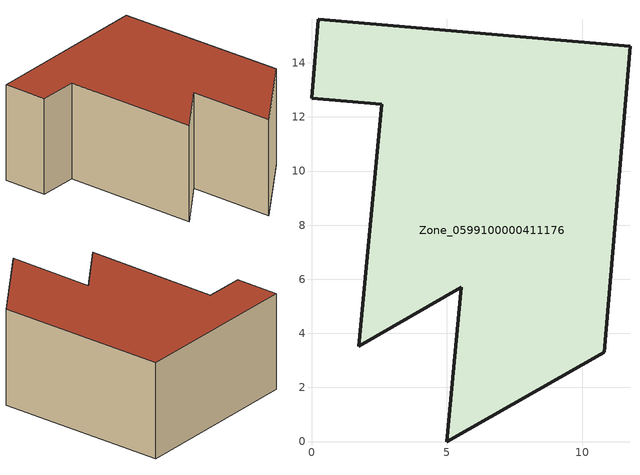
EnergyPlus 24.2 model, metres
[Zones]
Zone_0599100000411176
 floor ground (C_G): 0.26,15.6 11.77,14.61 10.82,3.3 5,0 5.54,5.7 1.75,3.52 2.59,12.46 0,12.69 z0
 wall outside (C_F): 11.77,14.61 0.26,15.6 0,12.69 2.59,12.46 1.75,3.52 5.54,5.7 5,0 10.82,3.3 11.77,14.61 z0:6.4
 roof outside (C_R): 10.82,3.3 11.77,14.61 0.26,15.6 0,12.69 2.59,12.46 1.75,3.52 5.54,5.7 5,0 z6.4
[BUILDING]
Pand.0599100000411176: North Axis=0; Terrain=City; Loads Convergence Tolerance Value=0.04; Temperature Convergence Tolerance Value=0.4; Solar Distribution=FullExterior; Maximum Number of Warmup Days=25; Minimum Number of Warmup Days=1
[Site:Location]
Rotterdam.The.Hague.AP_ZH_NLD Design_Conditions: Latitude=51.96; Longitude=4.45; Time Zone=1; Elevation=-4.5
[SITE:GROUNDTEMPERATURE:BUILDINGSURFACE]
18, 18, 18, 18, 18, 18, 18, 18, 18, 18, 18, 18
[MATERIAL] Thermal Absorptance=0.9; Solar Absorptance=0.7; Visible Absorptance=0.7
Name | Roughness | Thickness | Conductivity | Density | Specific Heat
G.TI.2006-2014 | MediumSmooth | 0.15 | 0.06 | 540 | 1210
F.TI.2006-2014 | Rough | 0.3 | 0.12 | 1920 | 840
R.TI.2006-2014 | MediumRough | 0.2 | 0.08 | 1500 | 1000
[CONSTRUCTION]
C_G: G.TI.2006-2014
C_F: F.TI.2006-2014
C_R: R.TI.2006-2014
[ZONE]
Zone_0599100000411176: Type=1; Multiplier=1; Ceiling Height=Autocalculate; Volume=Autocalculate; Floor Area=autocalculate; Part of Total Floor Area=Yes
[ZONEINFILTRATION:DESIGNFLOWRATE]
Infil_Zone_0599100000411176: Zone or ZoneList or Space or SpaceList=Zone_0599100000411176; Schedule=AlwaysOn; Design Flow Rate Calculation Method=Flow/Area; Flow Rate per Floor Area=0.0015; Constant Term Coefficient=1; Temperature Term Coefficient=0; Velocity Term Coefficient=0; Velocity Squared Term Coefficient=0
[HVACTEMPLATE:ZONE:IDEALLOADSAIRSYSTEM]
Zone_0599100000411176: Maximum Heating Supply Air Temperature=50; Minimum Cooling Supply Air Temperature=13; Maximum Heating Supply Air Humidity Ratio=0.0156; Minimum Cooling Supply Air Humidity Ratio=0.0077; Heating Limit=NoLimit; Cooling Limit=NoLimit; Dehumidification Control Type=ConstantSensibleHeatRatio; Cooling Sensible Heat Ratio=0.7; Dehumidification Setpoint=60; Humidification Control Type=None; Humidification Setpoint=30; Outdoor Air Method=None; Outdoor Air Flow Rate per Person=0.00944; Outdoor Air Flow Rate per Zone Floor Area=0; Outdoor Air Flow Rate per Zone=0; Demand Controlled Ventilation Type=None; Outdoor Air Economizer Type=NoEconomizer; Heat Recovery Type=None; Sensible Heat Recovery Effectiveness=0.7; Latent Heat Recovery Effectiveness=0.65
[ZONECONTROL:THERMOSTAT]
ThermostatControl_Zone_0599100000411176: Zone or ZoneList=Zone_0599100000411176; Control Type Schedule=DualSetpointControlType; Control 1=Thermostat_Zone_0599100000411176; Temperature Difference Between Cutout And Setpoint=0
[THERMOSTATSETPOINT:DUALSETPOINT]
Thermostat_Zone_0599100000411176: Heating Setpoint Temperature Schedule=HeatingSetpoint_Zone_0599100000411176; Cooling Setpoint Temperature Schedule=CoolingSetpoint_Zone_0599100000411176
[SCHEDULE:COMPACT]
HeatingSetpoint_Zone_0599100000411176: Through: 12/31, For: AllDays, Until: 24:00, 21
CoolingSetpoint_Zone_0599100000411176: Through: 12/31, For: AllDays, Until: 24:00, 24
DualSetpointControlType: Through: 12/31, For: AllDays, Until: 24:00, 4
AlwaysOn: Through: 12/31, For: AllDays, Until: 24:00, 1
